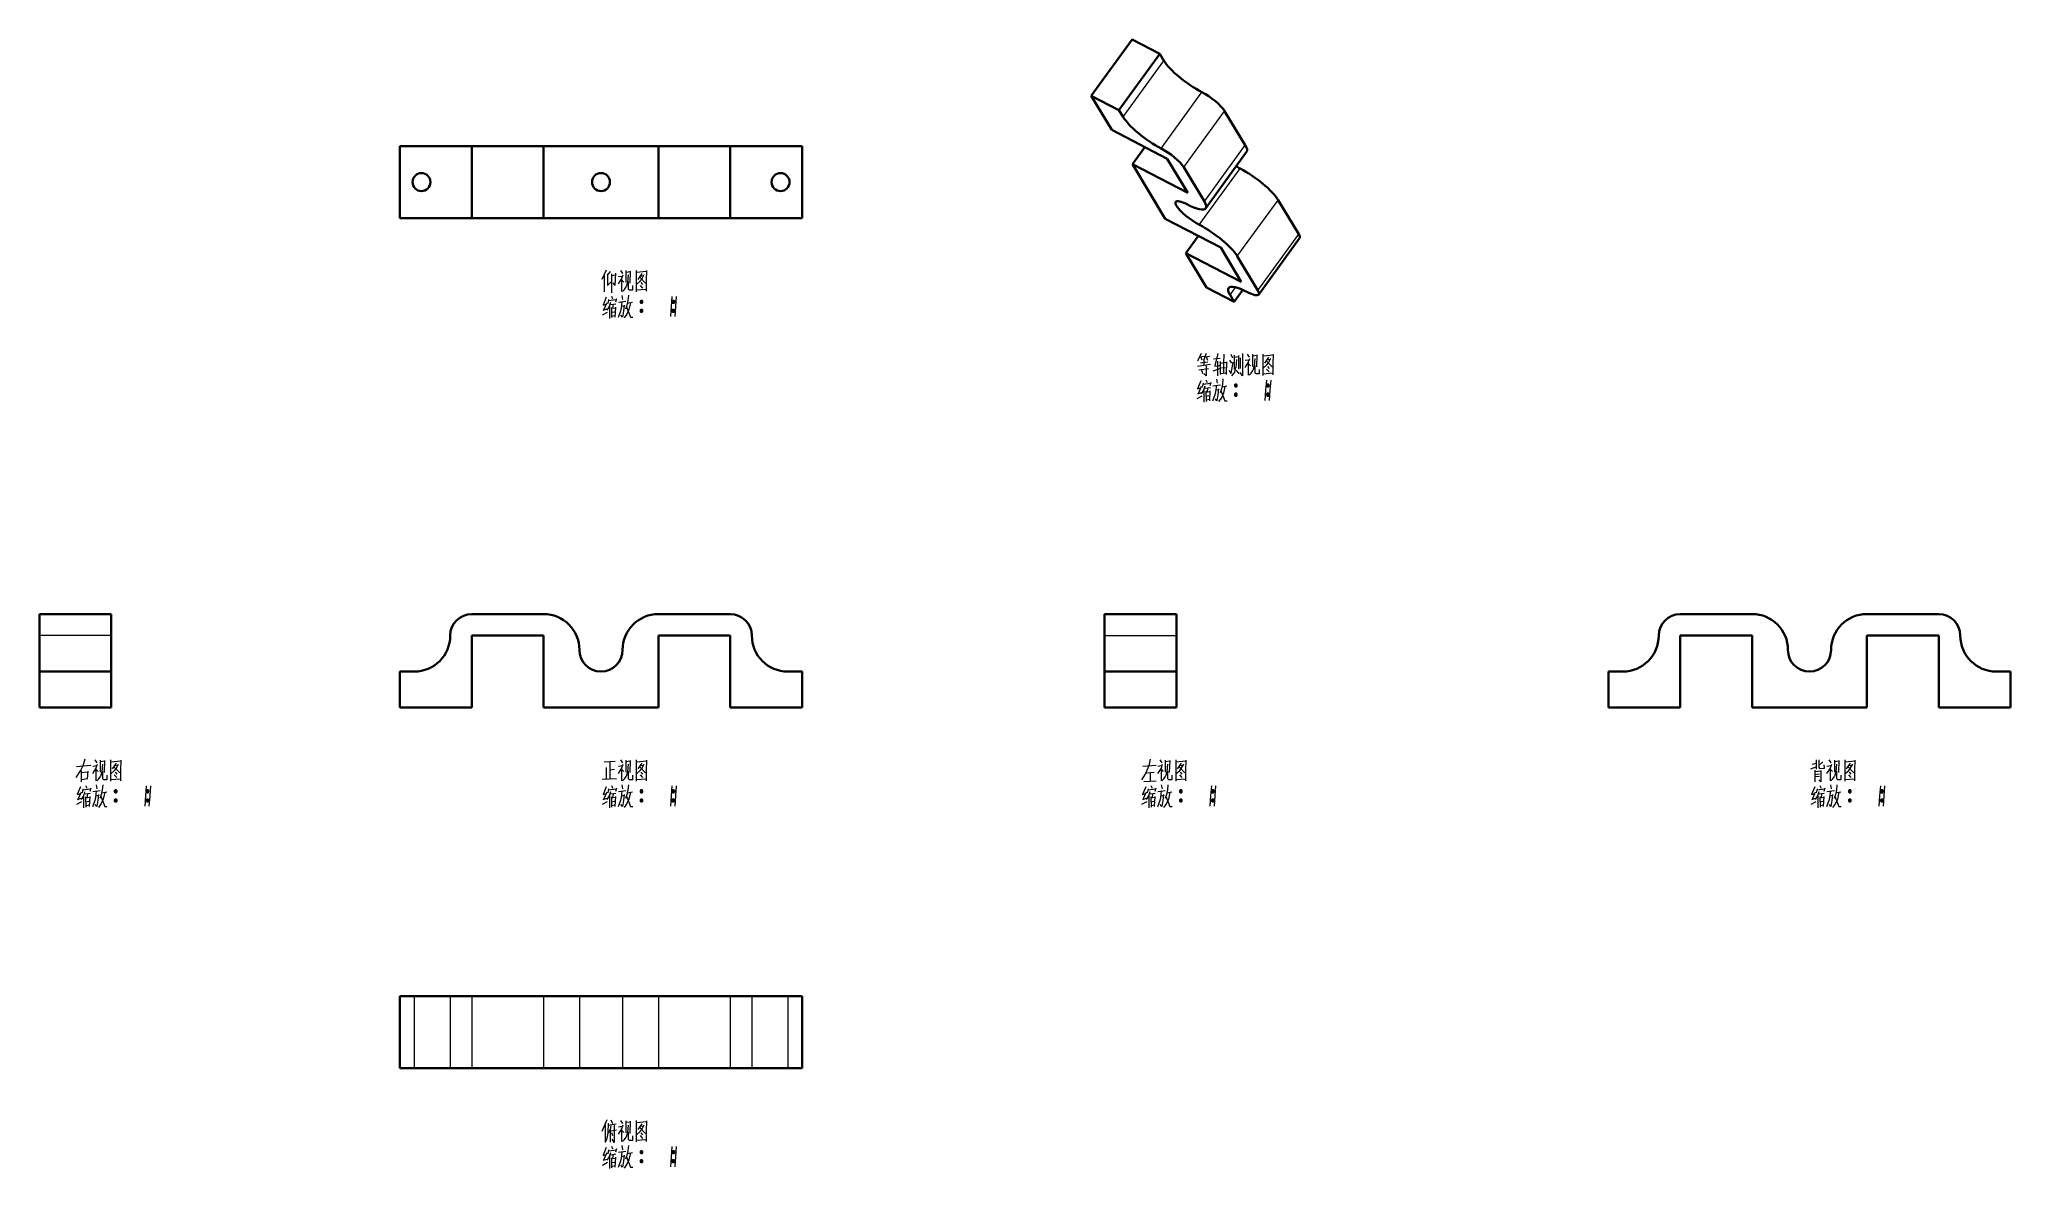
# Model space of a CAD drawing. Extents: x 17 to 291, y 31 to 188.
import ezdxf

# ---------------------------------------------------------------- set-up
doc = ezdxf.new("R2010")
doc.units = 0

msp = doc.modelspace()

# ---------------------------------------------------------------- linework, layer by layer
at = {"color": 7, "lineweight": 35, "ltscale": 0.24188}
for p, q in [((163.04, 179.81), (168.73, 187.64)), ((166.9, 177.81), (172.58, 185.64)), ((178.99, 164.15), (184.67, 171.98)), ((186.36, 152.14), (192.04, 159.97))]:
    msp.add_line(p, q, dxfattribs=at)
at = {"color": 7, "lineweight": 35, "ltscale": 0.108619}
for p, q in [((172.58, 185.64), (168.73, 187.64)), ((182.94, 151.14), (179.08, 153.14))]:
    msp.add_line(p, q, dxfattribs=at)
at = {"color": 7, "lineweight": 13, "ltscale": 0.24188}
for p, q in [((167.47, 176.86), (173.16, 184.69)), ((172.76, 172.48), (178.45, 180.31)), ((175.94, 169.85), (181.62, 177.68)), ((178.8, 165.09), (184.48, 172.92)), ((178.09, 161.85), (183.78, 169.68)), ((183.38, 157.47), (189.07, 165.3)), ((186.25, 152.71), (191.93, 160.54))]:
    msp.add_line(p, q, dxfattribs=at)
at = {"color": 7, "lineweight": 35, "ltscale": 0.027786}
for p, q in [((173.16, 184.69), (172.58, 185.64)), ((167.47, 176.86), (166.9, 177.81)), ((182.37, 152.1), (182.94, 151.14))]:
    msp.add_line(p, q, dxfattribs=at)
at = {"color": 7, "lineweight": 35, "ltscale": 0.108618}
msp.add_line((166.9, 177.81), (163.04, 179.81), dxfattribs=at)
at = {"color": 7, "lineweight": 35, "ltscale": 0.138931}
for p, q in [((165.91, 175.05), (163.04, 179.81)), ((184.48, 172.92), (181.62, 177.68)), ((176.49, 166.29), (173.62, 171.05)), ((178.8, 165.09), (175.94, 169.85)), ((189.07, 165.3), (191.93, 160.54)), ((176.22, 157.91), (179.08, 153.14)), ((181.07, 158.67), (183.93, 153.91)), ((183.38, 157.47), (186.25, 152.71))]:
    msp.add_line(p, q, dxfattribs=at)
at = {"color": 7, "lineweight": 35, "ltscale": 0.217237}
for p, q in [((173.62, 171.05), (165.91, 175.05)), ((168.77, 170.29), (176.49, 166.29)), ((173.36, 162.67), (181.07, 158.67)), ((183.93, 153.91), (176.22, 157.91))]:
    msp.add_line(p, q, dxfattribs=at)
at = {"color": 7, "lineweight": 35, "ltscale": 0.25}
for p, q in [((66.78, 162.79), (66.78, 172.79)), ((76.78, 172.79), (66.78, 172.79)), ((76.78, 162.79), (76.78, 172.79)), ((86.78, 172.79), (76.78, 172.79)), ((86.78, 162.79), (86.78, 172.79)), ((102.78, 162.79), (102.78, 172.79)), ((102.78, 172.79), (112.78, 172.79)), ((112.78, 162.79), (112.78, 172.79)), ((112.78, 172.79), (122.78, 172.79)), ((122.78, 162.79), (122.78, 172.79)), ((76.78, 162.79), (66.78, 162.79)), ((86.78, 162.79), (76.78, 162.79)), ((102.78, 162.79), (112.78, 162.79)), ((112.78, 162.79), (122.78, 162.79)), ((26.58, 107.68), (16.58, 107.68)), ((86.78, 107.68), (76.78, 107.68)), ((102.78, 107.68), (112.78, 107.68)), ((164.9, 107.68), (174.9, 107.68)), ((255.06, 107.68), (245.06, 107.68)), ((271.06, 107.68), (281.06, 107.68)), ((76.78, 104.68), (76.78, 94.68)), ((86.78, 104.68), (76.78, 104.68)), ((86.78, 94.68), (86.78, 104.68)), ((102.78, 94.68), (102.78, 104.68)), ((102.78, 104.68), (112.78, 104.68)), ((112.78, 104.68), (112.78, 94.68)), ((255.06, 104.68), (245.06, 104.68)), ((245.06, 104.68), (245.06, 94.68)), ((255.06, 94.68), (255.06, 104.68)), ((271.06, 104.68), (281.06, 104.68)), ((271.06, 94.68), (271.06, 104.68)), ((281.06, 104.68), (281.06, 94.68)), ((26.58, 99.68), (16.58, 99.68)), ((164.9, 99.68), (174.9, 99.68)), ((26.58, 94.68), (16.58, 94.68)), ((76.78, 94.68), (66.78, 94.68)), ((112.78, 94.68), (122.78, 94.68)), ((164.9, 94.68), (174.9, 94.68)), ((245.06, 94.68), (235.06, 94.68)), ((281.06, 94.68), (291.06, 94.68)), ((66.78, 54.48), (66.78, 44.48)), ((86.78, 54.48), (76.78, 54.48)), ((102.78, 54.48), (112.78, 54.48)), ((122.78, 54.48), (122.78, 44.48)), ((86.78, 44.48), (76.78, 44.48)), ((102.78, 44.48), (112.78, 44.48))]:
    msp.add_line(p, q, dxfattribs=at)
at = {"color": 7, "lineweight": 35, "ltscale": 0.2}
for p, q in [((94.78, 172.79), (86.78, 172.79)), ((94.78, 172.79), (102.78, 172.79)), ((94.78, 162.79), (86.78, 162.79)), ((94.78, 162.79), (102.78, 162.79)), ((94.78, 94.68), (86.78, 94.68)), ((94.78, 94.68), (102.78, 94.68)), ((263.06, 94.68), (255.06, 94.68)), ((263.06, 94.68), (271.06, 94.68))]:
    msp.add_line(p, q, dxfattribs=at)
at = {"color": 7, "lineweight": 35, "ltscale": 0.073548}
for p, q in [((168.77, 170.29), (170.5, 172.67)), ((176.22, 157.91), (177.95, 160.29))]:
    msp.add_line(p, q, dxfattribs=at)
at = {"color": 7, "lineweight": 35, "ltscale": 0.111145}
for q in [(168.77, 170.29), (173.36, 162.67)]:
    msp.add_line((171.06, 166.48), q, dxfattribs=at)
at = {"color": 7, "lineweight": 13, "ltscale": 0.032327}
msp.add_line((182.37, 152.1), (183.13, 153.14), dxfattribs=at)
at = {"color": 7, "lineweight": 35, "ltscale": 0.050907}
msp.add_line((182.94, 151.14), (184.14, 152.79), dxfattribs=at)
at = {"color": 7, "lineweight": 35, "ltscale": 0.075}
for p, q in [((16.58, 107.68), (16.58, 104.68)), ((26.58, 107.68), (26.58, 104.68)), ((164.9, 104.68), (164.9, 107.68)), ((174.9, 104.68), (174.9, 107.68)), ((73.78, 54.48), (76.78, 54.48)), ((91.78, 54.48), (94.78, 54.48)), ((94.78, 54.48), (97.78, 54.48)), ((112.78, 54.48), (115.78, 54.48)), ((73.78, 44.48), (76.78, 44.48)), ((91.78, 44.48), (94.78, 44.48)), ((94.78, 44.48), (97.78, 44.48)), ((112.78, 44.48), (115.78, 44.48))]:
    msp.add_line(p, q, dxfattribs=at)
at = {"color": 7, "lineweight": 13, "ltscale": 0.25}
for p, q in [((26.58, 104.68), (16.58, 104.68)), ((164.9, 104.68), (174.9, 104.68)), ((68.78, 54.48), (68.78, 44.48)), ((73.78, 54.48), (73.78, 44.48)), ((76.78, 54.48), (76.78, 44.48)), ((86.78, 54.48), (86.78, 44.48)), ((91.78, 54.48), (91.78, 44.48)), ((97.78, 54.48), (97.78, 44.48)), ((102.78, 54.48), (102.78, 44.48)), ((112.78, 54.48), (112.78, 44.48)), ((115.78, 54.48), (115.78, 44.48)), ((120.78, 54.48), (120.78, 44.48))]:
    msp.add_line(p, q, dxfattribs=at)
at = {"color": 7, "lineweight": 35, "ltscale": 0.125}
for p, q in [((16.58, 104.68), (16.58, 99.68)), ((26.58, 104.68), (26.58, 99.68)), ((164.9, 99.68), (164.9, 104.68)), ((174.9, 99.68), (174.9, 104.68)), ((16.58, 99.68), (16.58, 94.68)), ((26.58, 99.68), (26.58, 94.68)), ((66.78, 99.68), (66.78, 94.68)), ((122.78, 99.68), (122.78, 94.68)), ((164.9, 99.68), (164.9, 94.68)), ((174.9, 99.68), (174.9, 94.68)), ((235.06, 99.68), (235.06, 94.68)), ((291.06, 99.68), (291.06, 94.68)), ((68.78, 54.48), (73.78, 54.48)), ((86.78, 54.48), (91.78, 54.48)), ((97.78, 54.48), (102.78, 54.48)), ((115.78, 54.48), (120.78, 54.48)), ((68.78, 44.48), (73.78, 44.48)), ((86.78, 44.48), (91.78, 44.48)), ((97.78, 44.48), (102.78, 44.48)), ((115.78, 44.48), (120.78, 44.48))]:
    msp.add_line(p, q, dxfattribs=at)
at = {"color": 7, "lineweight": 35, "ltscale": 0.05}
for p, q in [((68.78, 99.68), (66.78, 99.68)), ((120.78, 99.68), (122.78, 99.68)), ((237.06, 99.68), (235.06, 99.68)), ((289.06, 99.68), (291.06, 99.68)), ((68.78, 54.48), (66.78, 54.48)), ((120.78, 54.48), (122.78, 54.48)), ((68.78, 44.48), (66.78, 44.48)), ((120.78, 44.48), (122.78, 44.48))]:
    msp.add_line(p, q, dxfattribs=at)
at = {"color": 7, "lineweight": 13}
for points in [[(95.48, 155.55), (94.89, 154.25)], [(95.27, 152.5), (95.27, 153.73), (95.27, 154.99)], [(95.69, 154.85), (96.11, 155.37)], [(95.69, 154.99), (95.69, 153.41)], [(95.69, 153.41), (96.22, 153.94)], [(96.25, 155.02), (96.25, 153.73), (96.25, 152.4)], [(96.25, 154.81), (96.78, 154.88)], [(96.74, 153.41), (96.46, 153.76)], [(96.74, 153.41), (96.85, 155.13)], [(97.83, 154.85), (97.65, 154.36), (97.16, 153.62)], [(97.2, 154.64), (97.76, 154.71)], [(97.48, 155.51), (97.76, 155.09)], [(97.65, 154.36), (97.65, 152.57)], [(97.65, 154.18), (97.97, 153.87)], [(98.25, 155.48), (98.25, 153.8)], [(98.91, 155.3), (98.25, 155.23)], [(98.46, 153.83), (98.28, 153.2)], [(98.56, 154.88), (98.46, 153.83)], [(98.6, 152.85), (98.6, 153.94)], [(98.84, 153.73), (98.91, 155.41)], [(99.68, 155.51), (99.68, 154.04), (99.68, 152.54)], [(99.68, 155.48), (99.68, 154.08), (99.68, 152.68)], [(101.15, 155.34), (99.68, 155.2)], [(99.75, 153.59), (100.24, 154.01)], [(100.45, 155.06), (99.89, 154.25)], [(100.21, 154.5), (100.91, 153.76)], [(100.24, 154.71), (100.7, 154.78)], [(100.24, 154.01), (100.45, 154.29)], [(100.31, 153.8), (100.56, 153.52)], [(100.45, 154.29), (100.8, 154.92)], [(100.91, 153.76), (101.08, 153.8)], [(101.12, 152.71), (101.12, 154.08), (101.15, 155.48)], [(95.52, 151.77), (95.06, 150.68)], [(95.59, 151), (95.13, 149.98)], [(95.83, 151.45), (95.73, 150.89)], [(95.83, 151.31), (96.88, 151.45)], [(96.08, 151.03), (95.9, 150.47)], [(96.22, 151.94), (96.39, 151.56)], [(96.92, 151.56), (96.78, 151.1)], [(97.69, 151.17), (97.58, 150.26), (97.48, 149.84), (97.16, 148.97)], [(97.2, 151.1), (98.25, 151.24)], [(97.69, 152.01), (97.79, 151.45)], [(97.76, 152.57), (98.04, 152.85)], [(98.04, 152.85), (98.28, 153.2)], [(98.53, 151.31), (98.39, 150.68)], [(98.46, 150.93), (99.16, 151.07)], [(98.6, 152.05), (98.53, 151.31)], [(98.74, 152.75), (98.6, 152.85)], [(98.88, 151), (98.67, 150.05)], [(99.16, 152.75), (98.74, 152.75)], [(99.16, 153.38), (99.16, 152.75)], [(99.68, 152.78), (101.05, 152.89)], [(100.21, 153.41), (100.56, 153.03)], [(100.21, 151.14), (100.59, 151.14)], [(100.24, 151.24), (100.56, 151.24)], [(100.24, 151), (100.56, 151)], [(101.12, 152.61), (101.12, 152.71), (101.05, 152.89)], [(104.65, 151.87), (104.55, 150.47), (104.44, 149.07)], [(104.65, 151.14), (105.04, 151.14)], [(104.69, 151.24), (105, 151.24)], [(104.69, 151), (105, 151)], [(105.25, 151.87), (105.14, 150.47), (105.04, 149.07)], [(94.99, 149.32), (95.69, 149.7)], [(95.45, 150.75), (95.03, 150.61)], [(95.1, 149.98), (95.62, 150.16)], [(95.9, 150.47), (95.59, 149.98)], [(95.94, 150.54), (95.94, 148.83)], [(96.15, 150.75), (96.85, 150.86)], [(96.22, 150.33), (96.25, 148.93)], [(96.22, 150.23), (96.74, 150.3)], [(96.25, 149.67), (96.64, 149.74)], [(96.71, 149.18), (96.29, 149.11)], [(96.46, 150.79), (96.39, 150.23)], [(96.78, 150.4), (96.71, 149)], [(98, 150.68), (97.9, 149.84), (97.76, 149), (97.55, 149.28)], [(97.62, 150.51), (98, 150.58)], [(98.39, 149.42), (98, 148.9)], [(98.39, 150.68), (98.21, 150.12)], [(98.32, 150.44), (98.88, 149)], [(98.67, 150.05), (98.39, 149.42)], [(98.88, 149), (99.19, 149)], [(100.21, 149.88), (100.59, 149.88)], [(100.24, 149.98), (100.56, 149.98)], [(100.24, 149.74), (100.56, 149.74)], [(104.65, 149.88), (105.04, 149.88)], [(104.69, 149.98), (105, 149.98)], [(104.69, 149.74), (105, 149.74)], [(178.37, 143.93), (177.84, 142.85)], [(178.16, 143.48), (178.75, 143.58)], [(178.26, 142.64), (179.28, 142.78)], [(178.51, 142.99), (178.3, 143.48)], [(179.03, 143.93), (178.68, 142.95)], [(178.75, 142.29), (178.75, 142.99)], [(178.89, 143.48), (179.56, 143.58)], [(179.03, 143.48), (179.24, 143.02)], [(180.05, 143.2), (180.99, 143.3)], [(180.68, 143.93), (180.26, 142.22)], [(180.61, 142.85), (180.61, 140.85)], [(181.06, 141.03), (181.06, 142.81)], [(181.52, 143.86), (181.48, 142.53), (181.45, 141.2)], [(181.9, 142.78), (181.83, 141.03)], [(182.29, 142.99), (182.57, 142.6)], [(182.46, 143.83), (182.71, 143.34)], [(182.78, 142.74), (182.5, 141.17)], [(182.99, 141.73), (182.99, 143.69)], [(182.99, 143.44), (183.55, 143.51)], [(183.27, 143.09), (183.2, 141.97)], [(183.55, 143.65), (183.55, 141.76)], [(183.83, 141.83), (183.83, 143.34)], [(184.11, 143.93), (184.11, 142.39), (184.11, 140.85)], [(185.09, 143.2), (184.91, 142.71), (184.42, 141.97)], [(184.46, 142.99), (185.02, 143.06)], [(184.74, 143.86), (185.02, 143.44)], [(185.51, 143.83), (185.51, 142.15)], [(186.17, 143.65), (185.51, 143.58)], [(185.82, 143.23), (185.72, 142.18)], [(186.1, 142.08), (186.17, 143.76)], [(186.94, 143.86), (186.94, 142.39), (186.94, 140.89)], [(186.94, 143.83), (186.94, 142.43), (186.94, 141.03)], [(188.41, 143.69), (186.94, 143.55)], [(187.71, 143.41), (187.15, 142.6)], [(187.47, 142.85), (188.17, 142.11)], [(187.5, 143.06), (187.96, 143.13)], [(187.71, 142.64), (188.06, 143.27)], [(188.38, 141.06), (188.38, 142.43), (188.41, 143.83)], [(179.63, 142.39), (177.84, 142.15)], [(178.3, 140.12), (177.84, 139.03)], [(178.02, 141.66), (179.38, 141.83)], [(178.4, 141.66), (178.54, 141.17)], [(179.03, 140.85), (179.03, 140.82), (178.72, 141.1)], [(179, 140.29), (179.17, 139.91)], [(179.03, 142.22), (179.03, 140.82)], [(180.92, 141.8), (179.98, 141.48)], [(180.19, 142.18), (180.89, 142.29)], [(180.47, 140.36), (180.57, 139.8)], [(181.06, 142.6), (181.87, 142.71)], [(181.06, 141.17), (181.83, 141.24)], [(181.2, 141.94), (181.73, 142.01)], [(181.38, 140.4), (181.31, 139.66)], [(182.5, 141.17), (182.29, 141.59)], [(182.6, 140.85), (183.02, 141.34)], [(183.02, 141.34), (183.2, 141.97)], [(183.62, 141.1), (183.27, 141.62)], [(184.11, 140.85), (183.79, 141.31)], [(184.91, 142.71), (184.91, 140.92)], [(184.91, 142.53), (185.23, 142.22)], [(185.02, 140.92), (185.3, 141.2)], [(185.3, 141.2), (185.54, 141.55)], [(185.72, 142.18), (185.54, 141.55)], [(185.86, 141.2), (185.86, 142.29)], [(186, 141.1), (185.86, 141.2)], [(186.42, 141.1), (186, 141.1)], [(186.42, 141.73), (186.42, 141.1)], [(186.94, 141.13), (188.31, 141.24)], [(187.01, 141.94), (187.5, 142.36)], [(187.43, 140.22), (187.33, 138.82), (187.22, 137.42)], [(187.47, 141.76), (187.82, 141.38)], [(187.5, 142.36), (187.71, 142.64)], [(187.57, 142.15), (187.82, 141.87)], [(188.03, 140.22), (187.92, 138.82), (187.82, 137.42)], [(188.17, 142.11), (188.34, 142.15)], [(188.38, 140.96), (188.38, 141.06), (188.31, 141.24)], [(177.77, 137.67), (178.47, 138.05)], [(178.23, 139.1), (177.81, 138.96)], [(177.88, 138.33), (178.4, 138.51)], [(178.37, 139.35), (177.91, 138.33)], [(178.68, 138.82), (178.37, 138.33)], [(178.61, 139.8), (178.51, 139.24)], [(178.61, 139.66), (179.66, 139.8)], [(178.86, 139.38), (178.68, 138.82)], [(178.72, 138.89), (178.72, 137.18)], [(178.93, 139.1), (179.63, 139.21)], [(179, 138.68), (179.03, 137.28)], [(179, 138.58), (179.52, 138.65)], [(179.03, 138.02), (179.42, 138.09)], [(179.49, 137.53), (179.07, 137.46)], [(179.24, 139.14), (179.17, 138.58)], [(179.56, 138.75), (179.49, 137.35)], [(179.7, 139.91), (179.56, 139.45)], [(180.47, 139.52), (180.36, 138.61), (180.26, 138.19), (179.94, 137.32)], [(179.98, 139.45), (181.03, 139.59)], [(180.78, 139.03), (180.68, 138.19), (180.54, 137.35), (180.33, 137.63)], [(180.4, 138.86), (180.78, 138.93)], [(181.17, 137.77), (180.78, 137.25)], [(181.17, 139.03), (180.99, 138.47)], [(181.1, 138.79), (181.66, 137.35)], [(181.31, 139.66), (181.17, 139.03)], [(181.45, 138.4), (181.17, 137.77)], [(181.24, 139.28), (181.94, 139.42)], [(181.66, 139.35), (181.45, 138.4)], [(181.66, 137.35), (181.97, 137.35)], [(182.99, 139.49), (183.37, 139.49)], [(182.99, 138.23), (183.37, 138.23)], [(183.02, 139.59), (183.34, 139.59)], [(183.02, 139.35), (183.34, 139.35)], [(183.02, 138.33), (183.34, 138.33)], [(183.02, 138.09), (183.34, 138.09)], [(187.43, 139.49), (187.82, 139.49)], [(187.43, 138.23), (187.82, 138.23)], [(187.47, 139.59), (187.78, 139.59)], [(187.47, 139.35), (187.78, 139.35)], [(187.47, 138.33), (187.78, 138.33)], [(187.47, 138.09), (187.78, 138.09)], [(21.72, 84.91), (22.32, 85.86)], [(21.76, 86.45), (23.72, 86.66)], [(22.32, 85.86), (22.63, 86.52)], [(22.39, 85.93), (22.39, 84.35)], [(22.39, 85.61), (23.3, 85.72)], [(22.91, 87.5), (22.63, 86.52)], [(23.33, 85.82), (23.23, 84.74)], [(24.63, 86.73), (24.45, 86.24), (23.96, 85.51)], [(24, 86.52), (24.56, 86.59)], [(24.28, 87.4), (24.56, 86.98)], [(24.45, 86.24), (24.45, 84.46)], [(24.45, 86.07), (24.77, 85.75)], [(25.05, 87.36), (25.05, 85.68)], [(25.71, 87.19), (25.05, 87.12)], [(25.26, 85.72), (25.08, 85.09)], [(25.36, 86.77), (25.26, 85.72)], [(25.4, 84.74), (25.4, 85.82)], [(25.64, 85.61), (25.71, 87.29)], [(25.96, 85.26), (25.96, 84.63)], [(26.48, 87.4), (26.48, 85.93), (26.48, 84.42)], [(26.48, 87.36), (26.48, 85.96), (26.48, 84.56)], [(27.95, 87.22), (26.48, 87.08)], [(26.55, 85.47), (27.04, 85.89)], [(27.25, 86.94), (26.69, 86.14)], [(27.01, 86.38), (27.71, 85.65)], [(27.01, 85.3), (27.36, 84.91)], [(27.04, 86.59), (27.5, 86.66)], [(27.04, 85.89), (27.25, 86.17)], [(27.11, 85.68), (27.36, 85.4)], [(27.25, 86.17), (27.6, 86.8)], [(27.71, 85.65), (27.88, 85.68)], [(27.92, 84.6), (27.92, 85.96), (27.95, 87.36)], [(95.24, 87.12), (96.74, 87.19)], [(95.52, 86.31), (95.52, 84.74)], [(96.01, 87.12), (96.01, 85.96), (96.01, 84.77)], [(96.01, 86), (96.64, 86.07)], [(97.83, 86.73), (97.65, 86.24), (97.16, 85.51)], [(97.2, 86.52), (97.76, 86.59)], [(97.48, 87.4), (97.76, 86.98)], [(97.65, 86.24), (97.65, 84.46)], [(97.65, 86.07), (97.97, 85.75)], [(98.25, 87.36), (98.25, 85.68)], [(98.91, 87.19), (98.25, 87.12)], [(98.46, 85.72), (98.28, 85.09)], [(98.56, 86.77), (98.46, 85.72)], [(98.6, 84.74), (98.6, 85.82)], [(98.84, 85.61), (98.91, 87.29)], [(99.16, 85.26), (99.16, 84.63)], [(99.68, 87.4), (99.68, 85.93), (99.68, 84.42)], [(99.68, 87.36), (99.68, 85.96), (99.68, 84.56)], [(101.15, 87.22), (99.68, 87.08)], [(99.75, 85.47), (100.24, 85.89)], [(100.45, 86.94), (99.89, 86.14)], [(100.21, 86.38), (100.91, 85.65)], [(100.21, 85.3), (100.56, 84.91)], [(100.24, 86.59), (100.7, 86.66)], [(100.24, 85.89), (100.45, 86.17)], [(100.31, 85.68), (100.56, 85.4)], [(100.45, 86.17), (100.8, 86.8)], [(100.91, 85.65), (101.08, 85.68)], [(101.12, 84.6), (101.12, 85.96), (101.15, 87.36)], [(170.6, 85.51), (170.04, 84.63)], [(170.25, 86.49), (172.07, 86.63)], [(171.05, 86.56), (170.6, 85.51)], [(170.74, 85.58), (171.82, 85.68)], [(171.26, 87.5), (171.05, 86.56)], [(171.26, 85.61), (171.23, 84.42)], [(172.94, 86.73), (172.77, 86.24), (172.28, 85.51)], [(172.31, 86.52), (172.87, 86.59)], [(172.59, 87.4), (172.87, 86.98)], [(172.77, 86.24), (172.77, 84.46)], [(172.77, 86.07), (173.08, 85.75)], [(173.36, 87.36), (173.36, 85.68)], [(174.03, 87.19), (173.36, 87.12)], [(173.57, 85.72), (173.4, 85.09)], [(173.68, 86.77), (173.57, 85.72)], [(173.71, 84.74), (173.71, 85.82)], [(173.96, 85.61), (174.03, 87.29)], [(174.27, 85.26), (174.27, 84.63)], [(174.8, 87.4), (174.8, 85.93), (174.8, 84.42)], [(174.8, 87.36), (174.8, 85.96), (174.8, 84.56)], [(176.27, 87.22), (174.8, 87.08)], [(174.87, 85.47), (175.36, 85.89)], [(175.57, 86.94), (175.01, 86.14)], [(175.32, 86.38), (176.02, 85.65)], [(175.32, 85.3), (175.67, 84.91)], [(175.36, 86.59), (175.81, 86.66)], [(175.36, 85.89), (175.57, 86.17)], [(175.43, 85.68), (175.67, 85.4)], [(175.57, 86.17), (175.92, 86.8)], [(176.02, 85.65), (176.2, 85.68)], [(176.23, 84.6), (176.23, 85.96), (176.27, 87.36)], [(263.23, 86.14), (263.97, 86.42)], [(263.44, 86.8), (263.97, 86.94)], [(263.79, 85.96), (263.79, 84.32)], [(263.79, 85.79), (264.63, 85.86)], [(263.79, 85.37), (264.46, 85.44)], [(263.79, 85.05), (264.46, 85.12)], [(263.97, 87.4), (263.97, 86.07)], [(264.35, 87.4), (264.35, 86.31)], [(264.91, 87.12), (264.35, 86.59)], [(264.35, 86.31), (264.46, 86.17)], [(264.46, 86.17), (265.16, 86.21)], [(264.63, 85.93), (264.63, 84.35)], [(265.16, 86.21), (265.12, 86.7)], [(266.1, 86.73), (265.93, 86.24), (265.44, 85.51)], [(265.47, 86.52), (266.03, 86.59)], [(265.75, 87.4), (266.03, 86.98)], [(265.93, 86.24), (265.93, 84.46)], [(265.93, 86.07), (266.24, 85.75)], [(266.52, 87.36), (266.52, 85.68)], [(267.19, 87.19), (266.52, 87.12)], [(266.73, 85.72), (266.56, 85.09)], [(266.84, 86.77), (266.73, 85.72)], [(266.87, 84.74), (266.87, 85.82)], [(267.12, 85.61), (267.19, 87.29)], [(267.43, 85.26), (267.43, 84.63)], [(267.96, 87.4), (267.96, 85.93), (267.96, 84.42)], [(267.96, 87.36), (267.96, 85.96), (267.96, 84.56)], [(269.43, 87.22), (267.96, 87.08)], [(268.03, 85.47), (268.52, 85.89)], [(268.73, 86.94), (268.17, 86.14)], [(268.48, 86.38), (269.18, 85.65)], [(268.48, 85.3), (268.83, 84.91)], [(268.52, 86.59), (268.97, 86.66)], [(268.52, 85.89), (268.73, 86.17)], [(268.59, 85.68), (268.83, 85.4)], [(268.73, 86.17), (269.08, 86.8)], [(269.18, 85.65), (269.36, 85.68)], [(269.39, 84.6), (269.39, 85.96), (269.43, 87.36)], [(22.25, 82.64), (21.83, 82.5)], [(22.32, 83.65), (21.86, 82.57)], [(22.39, 82.88), (21.93, 81.87)], [(23.3, 84.74), (22.39, 84.63)], [(22.7, 82.36), (22.39, 81.87)], [(22.63, 83.34), (22.53, 82.78)], [(22.63, 83.2), (23.68, 83.34)], [(22.88, 82.92), (22.7, 82.36)], [(22.74, 82.43), (22.74, 80.71)], [(22.95, 82.64), (23.65, 82.74)], [(23.02, 83.83), (23.19, 83.44)], [(23.26, 82.67), (23.19, 82.11)], [(23.72, 83.44), (23.58, 82.99)], [(24.49, 83.06), (24.38, 82.15), (24.28, 81.73), (23.96, 80.85)], [(24, 82.99), (25.05, 83.13)], [(24.8, 82.57), (24.7, 81.73), (24.56, 80.89), (24.35, 81.17)], [(24.42, 82.39), (24.8, 82.46)], [(24.49, 83.9), (24.59, 83.34)], [(24.56, 84.46), (24.84, 84.74)], [(24.84, 84.74), (25.08, 85.09)], [(25.19, 82.57), (25.01, 82.01)], [(25.33, 83.2), (25.19, 82.57)], [(25.26, 82.81), (25.96, 82.95)], [(25.4, 83.93), (25.33, 83.2)], [(25.54, 84.63), (25.4, 84.74)], [(25.68, 82.88), (25.47, 81.94)], [(25.96, 84.63), (25.54, 84.63)], [(26.48, 84.67), (27.85, 84.77)], [(27.01, 83.02), (27.39, 83.02)], [(27.04, 83.13), (27.36, 83.13)], [(27.04, 82.88), (27.36, 82.88)], [(27.92, 84.49), (27.92, 84.6), (27.85, 84.77)], [(31.45, 83.76), (31.35, 82.36), (31.24, 80.96)], [(31.45, 83.02), (31.84, 83.02)], [(31.49, 83.13), (31.8, 83.13)], [(31.49, 82.88), (31.8, 82.88)], [(32.05, 83.76), (31.94, 82.36), (31.84, 80.96)], [(94.96, 84.7), (96.92, 84.81)], [(95.45, 82.64), (95.03, 82.5)], [(95.52, 83.65), (95.06, 82.57)], [(95.59, 82.88), (95.13, 81.87)], [(95.9, 82.36), (95.59, 81.87)], [(95.83, 83.34), (95.73, 82.78)], [(95.83, 83.2), (96.88, 83.34)], [(96.08, 82.92), (95.9, 82.36)], [(95.94, 82.43), (95.94, 80.71)], [(96.15, 82.64), (96.85, 82.74)], [(96.22, 83.83), (96.39, 83.44)], [(96.46, 82.67), (96.39, 82.11)], [(96.92, 83.44), (96.78, 82.99)], [(97.69, 83.06), (97.58, 82.15), (97.48, 81.73), (97.16, 80.85)], [(97.2, 82.99), (98.25, 83.13)], [(98, 82.57), (97.9, 81.73), (97.76, 80.89), (97.55, 81.17)], [(97.62, 82.39), (98, 82.46)], [(97.69, 83.9), (97.79, 83.34)], [(97.76, 84.46), (98.04, 84.74)], [(98.04, 84.74), (98.28, 85.09)], [(98.39, 82.57), (98.21, 82.01)], [(98.53, 83.2), (98.39, 82.57)], [(98.46, 82.81), (99.16, 82.95)], [(98.6, 83.93), (98.53, 83.2)], [(98.74, 84.63), (98.6, 84.74)], [(98.88, 82.88), (98.67, 81.94)], [(99.16, 84.63), (98.74, 84.63)], [(99.68, 84.67), (101.05, 84.77)], [(100.21, 83.02), (100.59, 83.02)], [(100.24, 83.13), (100.56, 83.13)], [(100.24, 82.88), (100.56, 82.88)], [(101.12, 84.49), (101.12, 84.6), (101.05, 84.77)], [(104.65, 83.76), (104.55, 82.36), (104.44, 80.96)], [(104.65, 83.02), (105.04, 83.02)], [(104.69, 83.13), (105, 83.13)], [(104.69, 82.88), (105, 82.88)], [(105.25, 83.76), (105.14, 82.36), (105.04, 80.96)], [(170.56, 82.64), (170.14, 82.5)], [(170.63, 83.65), (170.18, 82.57)], [(170.7, 82.88), (170.25, 81.87)], [(170.35, 84.39), (172.07, 84.49)], [(171.02, 82.36), (170.7, 81.87)], [(170.95, 83.34), (170.84, 82.78)], [(170.95, 83.2), (172, 83.34)], [(171.19, 82.92), (171.02, 82.36)], [(171.05, 82.43), (171.05, 80.71)], [(171.26, 82.64), (171.96, 82.74)], [(171.33, 83.83), (171.51, 83.44)], [(171.58, 82.67), (171.51, 82.11)], [(172.03, 83.44), (171.89, 82.99)], [(172.8, 83.06), (172.7, 82.15), (172.59, 81.73), (172.28, 80.85)], [(172.31, 82.99), (173.36, 83.13)], [(173.12, 82.57), (173.01, 81.73), (172.87, 80.89), (172.66, 81.17)], [(172.73, 82.39), (173.12, 82.46)], [(172.8, 83.9), (172.91, 83.34)], [(172.87, 84.46), (173.15, 84.74)], [(173.15, 84.74), (173.4, 85.09)], [(173.5, 82.57), (173.33, 82.01)], [(173.64, 83.2), (173.5, 82.57)], [(173.57, 82.81), (174.27, 82.95)], [(173.71, 83.93), (173.64, 83.2)], [(173.85, 84.63), (173.71, 84.74)], [(173.99, 82.88), (173.78, 81.94)], [(174.27, 84.63), (173.85, 84.63)], [(174.8, 84.67), (176.16, 84.77)], [(175.32, 83.02), (175.71, 83.02)], [(175.36, 83.13), (175.67, 83.13)], [(175.36, 82.88), (175.67, 82.88)], [(176.23, 84.49), (176.23, 84.6), (176.16, 84.77)], [(179.77, 83.76), (179.66, 82.36), (179.56, 80.96)], [(179.77, 83.02), (180.15, 83.02)], [(179.8, 83.13), (180.12, 83.13)], [(179.8, 82.88), (180.12, 82.88)], [(180.36, 83.76), (180.26, 82.36), (180.15, 80.96)], [(263.72, 82.64), (263.3, 82.5)], [(263.79, 83.65), (263.34, 82.57)], [(263.86, 82.88), (263.41, 81.87)], [(264.18, 82.36), (263.86, 81.87)], [(264.11, 83.34), (264, 82.78)], [(264.11, 83.2), (265.16, 83.34)], [(264.35, 82.92), (264.18, 82.36)], [(264.21, 82.43), (264.21, 80.71)], [(264.63, 84.35), (264.35, 84.6)], [(264.42, 82.64), (265.12, 82.74)], [(264.49, 83.83), (264.67, 83.44)], [(264.74, 82.67), (264.67, 82.11)], [(265.19, 83.44), (265.05, 82.99)], [(265.96, 83.06), (265.86, 82.15), (265.75, 81.73), (265.44, 80.85)], [(265.47, 82.99), (266.52, 83.13)], [(266.28, 82.57), (266.17, 81.73), (266.03, 80.89), (265.82, 81.17)], [(265.89, 82.39), (266.28, 82.46)], [(265.96, 83.9), (266.07, 83.34)], [(266.03, 84.46), (266.31, 84.74)], [(266.31, 84.74), (266.56, 85.09)], [(266.66, 82.57), (266.49, 82.01)], [(266.8, 83.2), (266.66, 82.57)], [(266.73, 82.81), (267.43, 82.95)], [(266.87, 83.93), (266.8, 83.2)], [(267.01, 84.63), (266.87, 84.74)], [(267.15, 82.88), (266.94, 81.94)], [(267.43, 84.63), (267.01, 84.63)], [(267.96, 84.67), (269.32, 84.77)], [(268.48, 83.02), (268.87, 83.02)], [(268.52, 83.13), (268.83, 83.13)], [(268.52, 82.88), (268.83, 82.88)], [(269.39, 84.49), (269.39, 84.6), (269.32, 84.77)], [(272.93, 83.76), (272.82, 82.36), (272.72, 80.96)], [(272.93, 83.02), (273.31, 83.02)], [(272.96, 83.13), (273.28, 83.13)], [(272.96, 82.88), (273.28, 82.88)], [(273.52, 83.76), (273.42, 82.36), (273.31, 80.96)], [(21.79, 81.2), (22.49, 81.59)], [(21.9, 81.87), (22.42, 82.04)], [(23.02, 82.22), (23.05, 80.82)], [(23.02, 82.11), (23.54, 82.18)], [(23.05, 81.55), (23.44, 81.62)], [(23.51, 81.06), (23.09, 80.99)], [(23.58, 82.29), (23.51, 80.89)], [(25.19, 81.31), (24.8, 80.78)], [(25.12, 82.32), (25.68, 80.89)], [(25.47, 81.94), (25.19, 81.31)], [(25.68, 80.89), (25.99, 80.89)], [(27.01, 81.76), (27.39, 81.76)], [(27.04, 81.87), (27.36, 81.87)], [(27.04, 81.62), (27.36, 81.62)], [(31.45, 81.76), (31.84, 81.76)], [(31.49, 81.87), (31.8, 81.87)], [(31.49, 81.62), (31.8, 81.62)], [(94.99, 81.2), (95.69, 81.59)], [(95.1, 81.87), (95.62, 82.04)], [(96.22, 82.22), (96.25, 80.82)], [(96.22, 82.11), (96.74, 82.18)], [(96.25, 81.55), (96.64, 81.62)], [(96.71, 81.06), (96.29, 80.99)], [(96.78, 82.29), (96.71, 80.89)], [(98.39, 81.31), (98, 80.78)], [(98.32, 82.32), (98.88, 80.89)], [(98.67, 81.94), (98.39, 81.31)], [(98.88, 80.89), (99.19, 80.89)], [(100.21, 81.76), (100.59, 81.76)], [(100.24, 81.87), (100.56, 81.87)], [(100.24, 81.62), (100.56, 81.62)], [(104.65, 81.76), (105.04, 81.76)], [(104.69, 81.87), (105, 81.87)], [(104.69, 81.62), (105, 81.62)], [(170.11, 81.2), (170.81, 81.59)], [(170.21, 81.87), (170.74, 82.04)], [(171.33, 82.22), (171.37, 80.82)], [(171.33, 82.11), (171.86, 82.18)], [(171.37, 81.55), (171.75, 81.62)], [(171.82, 81.06), (171.4, 80.99)], [(171.89, 82.29), (171.82, 80.89)], [(173.5, 81.31), (173.12, 80.78)], [(173.43, 82.32), (173.99, 80.89)], [(173.78, 81.94), (173.5, 81.31)], [(173.99, 80.89), (174.31, 80.89)], [(175.32, 81.76), (175.71, 81.76)], [(175.36, 81.87), (175.67, 81.87)], [(175.36, 81.62), (175.67, 81.62)], [(179.77, 81.76), (180.15, 81.76)], [(179.8, 81.87), (180.12, 81.87)], [(179.8, 81.62), (180.12, 81.62)], [(263.27, 81.2), (263.97, 81.59)], [(263.37, 81.87), (263.9, 82.04)], [(264.49, 82.22), (264.53, 80.82)], [(264.49, 82.11), (265.02, 82.18)], [(264.53, 81.55), (264.91, 81.62)], [(264.98, 81.06), (264.56, 80.99)], [(265.05, 82.29), (264.98, 80.89)], [(266.66, 81.31), (266.28, 80.78)], [(266.59, 82.32), (267.15, 80.89)], [(266.94, 81.94), (266.66, 81.31)], [(267.15, 80.89), (267.47, 80.89)], [(268.48, 81.76), (268.87, 81.76)], [(268.52, 81.87), (268.83, 81.87)], [(268.52, 81.62), (268.83, 81.62)], [(272.93, 81.76), (273.31, 81.76)], [(272.96, 81.87), (273.28, 81.87)], [(272.96, 81.62), (273.28, 81.62)], [(95.59, 37.3), (94.89, 35.69)], [(95.34, 36.64), (95.34, 35.41), (95.34, 34.15)], [(95.76, 36.81), (95.73, 35.52)], [(95.76, 36.57), (96.88, 36.74)], [(96.04, 35.94), (95.8, 35.48)], [(96.15, 36.46), (96.04, 35.94)], [(96.04, 35.94), (96.04, 34.19)], [(96.15, 37.27), (96.36, 36.78)], [(96.15, 35.76), (96.95, 35.9)], [(96.6, 36.57), (96.6, 35.38), (96.6, 34.15)], [(97.83, 36.53), (97.65, 36.04), (97.16, 35.31)], [(97.2, 36.32), (97.76, 36.39)], [(97.48, 37.2), (97.76, 36.78)], [(97.65, 36.04), (97.65, 34.26)], [(97.65, 35.87), (97.97, 35.55)], [(98.25, 37.16), (98.25, 35.48)], [(98.91, 36.99), (98.25, 36.92)], [(98.56, 36.57), (98.46, 35.52)], [(98.84, 35.41), (98.91, 37.09)], [(99.68, 37.2), (99.68, 35.73), (99.68, 34.22)], [(99.68, 37.16), (99.68, 35.76), (99.68, 34.36)], [(101.15, 37.02), (99.68, 36.88)], [(99.75, 35.27), (100.24, 35.69)], [(100.45, 36.74), (99.89, 35.94)], [(100.21, 36.18), (100.91, 35.45)], [(100.24, 36.39), (100.7, 36.46)], [(100.24, 35.69), (100.45, 35.97)], [(100.45, 35.97), (100.8, 36.6)], [(101.12, 34.4), (101.12, 35.76), (101.15, 37.16)], [(95.52, 33.45), (95.06, 32.37)], [(95.62, 34.89), (95.45, 34.26)], [(95.73, 35.52), (95.62, 34.89)], [(95.83, 33.14), (95.73, 32.58)], [(95.83, 33), (96.88, 33.14)], [(96.22, 35.52), (96.36, 35.1)], [(96.22, 33.63), (96.39, 33.24)], [(96.6, 34.15), (96.32, 34.61)], [(96.92, 33.24), (96.78, 32.79)], [(97.69, 33.7), (97.79, 33.14)], [(97.76, 34.26), (98.04, 34.54)], [(98.04, 34.54), (98.28, 34.89)], [(98.46, 35.52), (98.28, 34.89)], [(98.53, 33), (98.39, 32.37)], [(98.6, 33.73), (98.53, 33)], [(98.6, 34.54), (98.6, 35.62)], [(98.74, 34.43), (98.6, 34.54)], [(99.16, 34.43), (98.74, 34.43)], [(99.16, 35.06), (99.16, 34.43)], [(99.68, 34.47), (101.05, 34.57)], [(100.21, 35.1), (100.56, 34.71)], [(100.31, 35.48), (100.56, 35.2)], [(100.91, 35.45), (101.08, 35.48)], [(101.12, 34.29), (101.12, 34.4), (101.05, 34.57)], [(104.65, 33.56), (104.55, 32.16), (104.44, 30.76)], [(105.25, 33.56), (105.14, 32.16), (105.04, 30.76)], [(94.99, 31), (95.69, 31.39)], [(95.45, 32.44), (95.03, 32.3)], [(95.1, 31.67), (95.62, 31.84)], [(95.59, 32.68), (95.13, 31.67)], [(95.9, 32.16), (95.59, 31.67)], [(96.08, 32.72), (95.9, 32.16)], [(95.94, 32.23), (95.94, 30.51)], [(96.15, 32.44), (96.85, 32.54)], [(96.22, 32.02), (96.25, 30.62)], [(96.22, 31.91), (96.74, 31.98)], [(96.25, 31.35), (96.64, 31.42)], [(96.71, 30.86), (96.29, 30.79)], [(96.46, 32.47), (96.39, 31.91)], [(96.78, 32.09), (96.71, 30.69)], [(97.69, 32.86), (97.58, 31.95), (97.48, 31.53), (97.16, 30.65)], [(97.2, 32.79), (98.25, 32.93)], [(98, 32.37), (97.9, 31.53), (97.76, 30.69), (97.55, 30.97)], [(97.62, 32.19), (98, 32.26)], [(98.39, 31.11), (98, 30.58)], [(98.39, 32.37), (98.21, 31.81)], [(98.32, 32.12), (98.88, 30.69)], [(98.67, 31.74), (98.39, 31.11)], [(98.46, 32.61), (99.16, 32.75)], [(98.88, 32.68), (98.67, 31.74)], [(98.88, 30.69), (99.19, 30.69)], [(100.21, 32.82), (100.59, 32.82)], [(100.21, 31.56), (100.59, 31.56)], [(100.24, 32.93), (100.56, 32.93)], [(100.24, 32.68), (100.56, 32.68)], [(100.24, 31.67), (100.56, 31.67)], [(100.24, 31.42), (100.56, 31.42)], [(104.65, 32.82), (105.04, 32.82)], [(104.65, 31.56), (105.04, 31.56)], [(104.69, 32.93), (105, 32.93)], [(104.69, 32.68), (105, 32.68)], [(104.69, 31.67), (105, 31.67)], [(104.69, 31.42), (105, 31.42)]]:
    msp.add_lwpolyline(points, dxfattribs=at)
for points in [[(100.31, 150.93), (100.49, 150.93), (100.59, 151.03), (100.59, 151.21), (100.49, 151.31), (100.31, 151.31), (100.21, 151.21), (100.21, 151.03)], [(104.76, 150.93), (104.93, 150.93), (105.04, 151.03), (105.04, 151.21), (104.93, 151.31), (104.76, 151.31), (104.65, 151.21), (104.65, 151.03)], [(100.31, 149.67), (100.49, 149.67), (100.59, 149.77), (100.59, 149.95), (100.49, 150.05), (100.31, 150.05), (100.21, 149.95), (100.21, 149.77)], [(104.76, 149.67), (104.93, 149.67), (105.04, 149.77), (105.04, 149.95), (104.93, 150.05), (104.76, 150.05), (104.65, 149.95), (104.65, 149.77)], [(183.09, 139.28), (183.27, 139.28), (183.37, 139.38), (183.37, 139.56), (183.27, 139.66), (183.09, 139.66), (182.99, 139.56), (182.99, 139.38)], [(183.09, 138.02), (183.27, 138.02), (183.37, 138.12), (183.37, 138.3), (183.27, 138.4), (183.09, 138.4), (182.99, 138.3), (182.99, 138.12)], [(187.54, 139.28), (187.71, 139.28), (187.82, 139.38), (187.82, 139.56), (187.71, 139.66), (187.54, 139.66), (187.43, 139.56), (187.43, 139.38)], [(187.54, 138.02), (187.71, 138.02), (187.82, 138.12), (187.82, 138.3), (187.71, 138.4), (187.54, 138.4), (187.43, 138.3), (187.43, 138.12)], [(27.11, 82.81), (27.29, 82.81), (27.39, 82.92), (27.39, 83.09), (27.29, 83.2), (27.11, 83.2), (27.01, 83.09), (27.01, 82.92)], [(31.56, 82.81), (31.73, 82.81), (31.84, 82.92), (31.84, 83.09), (31.73, 83.2), (31.56, 83.2), (31.45, 83.09), (31.45, 82.92)], [(100.31, 82.81), (100.49, 82.81), (100.59, 82.92), (100.59, 83.09), (100.49, 83.2), (100.31, 83.2), (100.21, 83.09), (100.21, 82.92)], [(104.76, 82.81), (104.93, 82.81), (105.04, 82.92), (105.04, 83.09), (104.93, 83.2), (104.76, 83.2), (104.65, 83.09), (104.65, 82.92)], [(175.43, 82.81), (175.6, 82.81), (175.71, 82.92), (175.71, 83.09), (175.6, 83.2), (175.43, 83.2), (175.32, 83.09), (175.32, 82.92)], [(179.87, 82.81), (180.05, 82.81), (180.15, 82.92), (180.15, 83.09), (180.05, 83.2), (179.87, 83.2), (179.77, 83.09), (179.77, 82.92)], [(268.59, 82.81), (268.76, 82.81), (268.87, 82.92), (268.87, 83.09), (268.76, 83.2), (268.59, 83.2), (268.48, 83.09), (268.48, 82.92)], [(273.03, 82.81), (273.21, 82.81), (273.31, 82.92), (273.31, 83.09), (273.21, 83.2), (273.03, 83.2), (272.93, 83.09), (272.93, 82.92)], [(27.11, 81.55), (27.29, 81.55), (27.39, 81.66), (27.39, 81.83), (27.29, 81.94), (27.11, 81.94), (27.01, 81.83), (27.01, 81.66)], [(31.56, 81.55), (31.73, 81.55), (31.84, 81.66), (31.84, 81.83), (31.73, 81.94), (31.56, 81.94), (31.45, 81.83), (31.45, 81.66)], [(100.31, 81.55), (100.49, 81.55), (100.59, 81.66), (100.59, 81.83), (100.49, 81.94), (100.31, 81.94), (100.21, 81.83), (100.21, 81.66)], [(104.76, 81.55), (104.93, 81.55), (105.04, 81.66), (105.04, 81.83), (104.93, 81.94), (104.76, 81.94), (104.65, 81.83), (104.65, 81.66)], [(175.43, 81.55), (175.6, 81.55), (175.71, 81.66), (175.71, 81.83), (175.6, 81.94), (175.43, 81.94), (175.32, 81.83), (175.32, 81.66)], [(179.87, 81.55), (180.05, 81.55), (180.15, 81.66), (180.15, 81.83), (180.05, 81.94), (179.87, 81.94), (179.77, 81.83), (179.77, 81.66)], [(268.59, 81.55), (268.76, 81.55), (268.87, 81.66), (268.87, 81.83), (268.76, 81.94), (268.59, 81.94), (268.48, 81.83), (268.48, 81.66)], [(273.03, 81.55), (273.21, 81.55), (273.31, 81.66), (273.31, 81.83), (273.21, 81.94), (273.03, 81.94), (272.93, 81.83), (272.93, 81.66)], [(100.31, 32.61), (100.49, 32.61), (100.59, 32.72), (100.59, 32.89), (100.49, 33), (100.31, 33), (100.21, 32.89), (100.21, 32.72)], [(104.76, 32.61), (104.93, 32.61), (105.04, 32.72), (105.04, 32.89), (104.93, 33), (104.76, 33), (104.65, 32.89), (104.65, 32.72)], [(100.31, 31.35), (100.49, 31.35), (100.59, 31.46), (100.59, 31.63), (100.49, 31.74), (100.31, 31.74), (100.21, 31.63), (100.21, 31.46)], [(104.76, 31.35), (104.93, 31.35), (105.04, 31.46), (105.04, 31.63), (104.93, 31.74), (104.76, 31.74), (104.65, 31.63), (104.65, 31.46)]]:
    msp.add_lwpolyline(points, close=True, dxfattribs=at)
at = {"color": 7, "lineweight": 35}
for centre in [(69.78, 167.79), (94.78, 167.79), (119.78, 167.79)]:
    msp.add_circle(centre, 1.25, dxfattribs=at)
for centre, radius, start, end in [((76.78, 104.68), 3, 90, 180), ((86.78, 102.68), 5, 360, 90), ((102.78, 102.68), 5, 90, 180), ((112.78, 104.68), 3, 360, 90), ((245.06, 104.68), 3, 90, 180), ((255.06, 102.68), 5, 0, 90), ((271.06, 102.68), 5, 90, 180), ((281.06, 104.68), 3, 0, 90), ((68.78, 104.68), 5, 270, 360), ((120.78, 104.68), 5, 180, 270), ((237.06, 104.68), 5, 270, 0), ((289.06, 104.68), 5, 180, 270), ((94.78, 102.68), 3, 180, 360), ((263.06, 102.68), 3, 180, 0)]:
    msp.add_arc(centre, radius, start, end, dxfattribs=at)
for centre, major_axis, start_param, end_param in [((177.01, 182.69), (4.05, -2.94), 3.67854, 5.249336), ((179.31, 178.88), (2.43, -1.76), 0.536947, 2.107743), ((171.33, 174.86), (4.05, -2.94), 3.67854, 5.249336), ((173.62, 171.05), (2.43, -1.76), 0.536947, 2.107743), ((180.63, 174.92), (4.05, -2.94), 0.000046, 0.536947), ((182.92, 171.11), (2.43, -1.76), 5.019838, 5.249336), ((185.21, 167.3), (4.05, -2.94), 0.536947, 2.107743), ((177.24, 163.28), (2.43, -1.76), 3.141639, 3.67854), ((177.24, 163.28), (2.43, -1.76), 2.107743, 3.141639), ((174.94, 167.09), (4.05, -2.94), 5.249336, 6.283231), ((174.94, 167.09), (4.05, -2.94), 0.000046, 0.536947), ((177.24, 163.28), (2.43, -1.76), 3.67854, 5.249336), ((179.53, 159.47), (4.05, -2.94), 0.536947, 2.107743), ((189.62, 161.74), (2.43, -1.76), 0.000046, 0.536947), ((186.22, 150.1), (4.05, -2.94), 3.141639, 3.67854), ((186.22, 150.1), (4.05, -2.94), 2.107743, 3.141639), ((183.93, 153.91), (2.43, -1.76), 5.249336, 6.283231), ((183.93, 153.91), (2.43, -1.76), 0.000046, 0.536947)]:
    msp.add_ellipse(centre, major_axis=major_axis, ratio=0.252792, start_param=start_param, end_param=end_param, dxfattribs=at)

doc.saveas('drawing.dxf')
